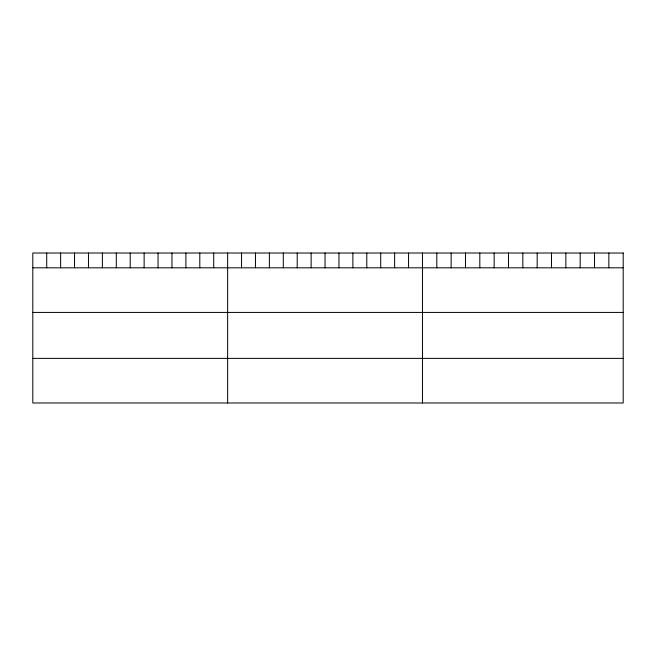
<?xml version="1.0" encoding="UTF-8"?>
<svg xmlns="http://www.w3.org/2000/svg" width="656" height="656" viewBox="0 0 656 656"><rect width="100%" height="100%" fill="white"/><g stroke="black" fill="none" stroke-linecap="round" stroke-linejoin="round"><path stroke-width="0.98" d="M32.8 267.812L623.2 267.812M32.8 312.42L623.2 312.42M32.8 358.373L623.2 358.373M608.858 253.019L608.858 267.812M594.525 253.019L594.525 267.812M580.183 253.019L580.183 267.812M565.849 253.019L565.849 267.812M551.507 253.019L551.507 267.812M537.174 253.019L537.174 267.812M522.832 253.019L522.832 267.812M508.49 253.019L508.49 267.812M494.157 253.019L494.157 267.812M479.815 253.019L479.815 267.812M465.481 253.019L465.481 267.812M451.139 253.019L451.139 267.812M436.806 253.019L436.806 267.812M422.464 253.019L422.464 402.981M408.549 253.019L408.549 267.812M394.633 253.019L394.633 267.812M380.718 253.019L380.718 267.812M366.794 253.019L366.794 267.812M352.879 253.019L352.879 267.812M338.963 253.019L338.963 267.812M325.048 253.019L325.048 267.812M311.133 253.019L311.133 267.812M297.217 253.019L297.217 267.812M283.302 253.019L283.302 267.812M269.378 253.019L269.378 267.812M255.463 253.019L255.463 267.812M241.547 253.019L241.547 267.812M227.632 253.019L227.632 402.981M213.717 253.019L213.717 267.812M199.801 253.019L199.801 267.812M185.886 253.019L185.886 267.812M171.962 253.019L171.962 267.812M158.047 253.019L158.047 267.812M144.131 253.019L144.131 267.812M130.216 253.019L130.216 267.812M116.301 253.019L116.301 267.812M102.385 253.019L102.385 267.812M88.47 253.019L88.47 267.812M74.546 253.019L74.546 267.812M60.631 253.019L60.631 267.812M46.715 253.019L46.715 267.812M623.2 253.019L32.8 253.019L32.8 402.981L623.2 402.981L623.2 253.019"/></g></svg>
